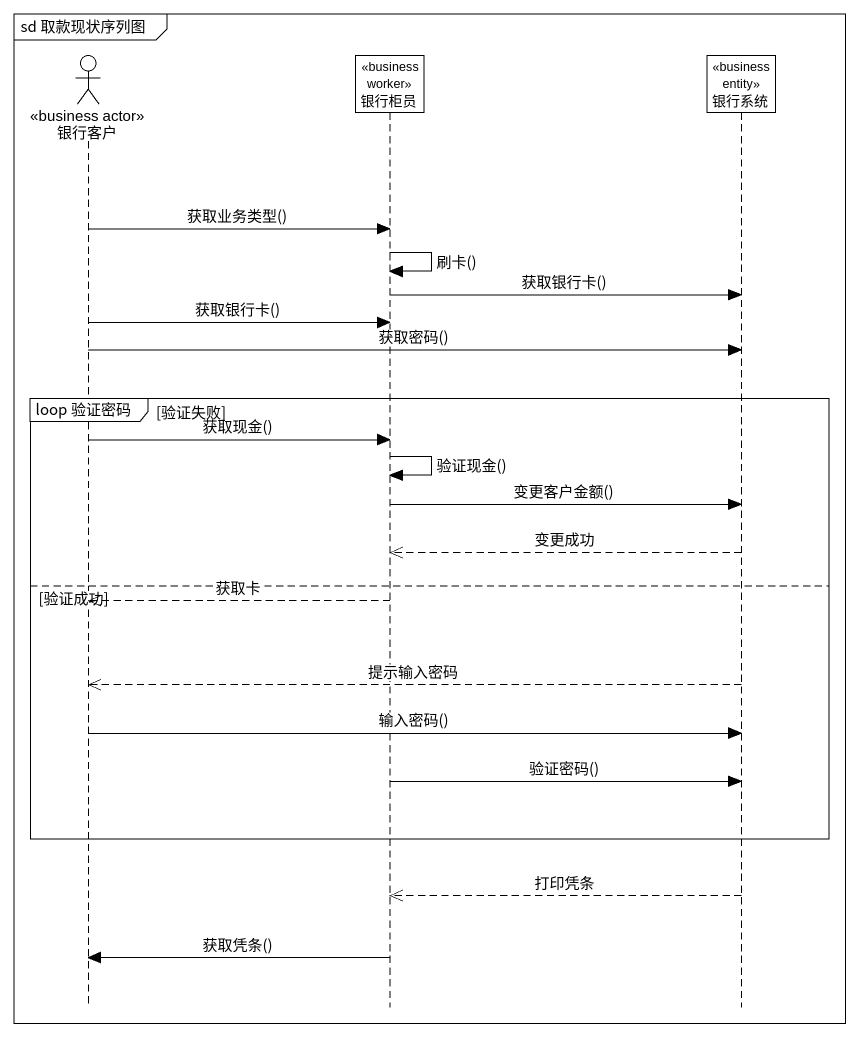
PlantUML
@startuml
mainframe sd 取款现状序列图
hide footbox
actor 银行客户 <<business actor>>
participant 银行柜员 <<business worker>>
participant 银行系统 <<business entity>>

银行客户 -> 银行柜员 : 获取业务类型()
银行柜员 -> 银行柜员 : 刷卡()
银行柜员 -> 银行系统 : 获取银行卡()
银行客户 -> 银行柜员 : 获取银行卡()
银行客户 -> 银行系统 : 获取密码()
group loop 验证密码 [验证失败]
  银行客户 -> 银行柜员 : 获取现金()
  银行柜员 -> 银行柜员 : 验证现金()
  银行柜员 -> 银行系统 : 变更客户金额()
  银行系统 -->> 银行柜员 : 变更成功
else 验证成功
  银行柜员 -->> 银行客户 : 获取卡
  银行系统 -->> 银行客户 : 提示输入密码
  银行客户 -> 银行系统 : 输入密码()
  银行柜员 -> 银行系统 : 验证密码()
end
银行系统 -->> 银行柜员 : 打印凭条
银行柜员 -> 银行客户 : 获取凭条()
@enduml
